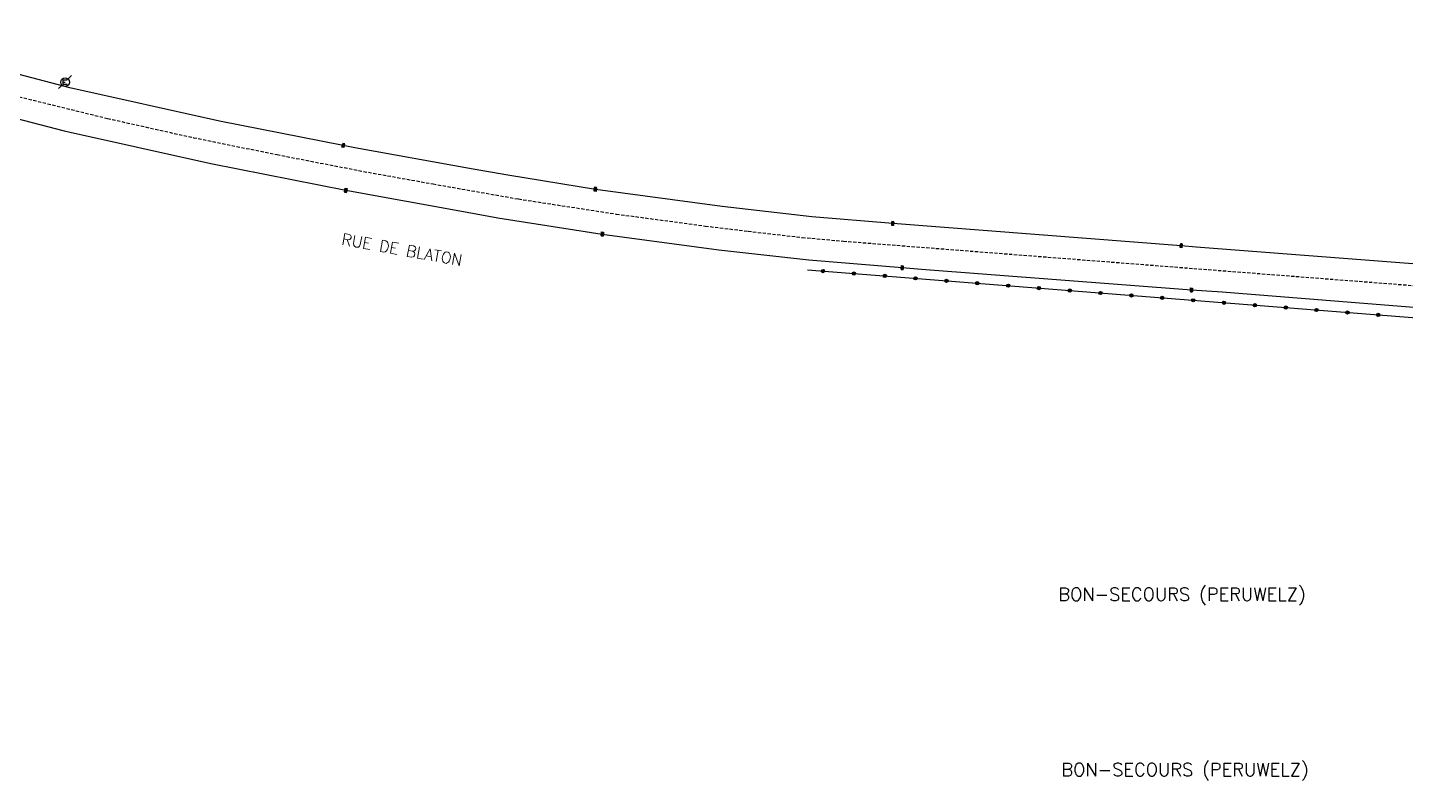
# Model space of a CAD drawing. Header units: millimetres. Extents: x 95999 to 97000, y 132000 to 133000.
# Drawn here: x 96288.8 to 96500.4, y 132734.9 to 132850.5 of the extents above; entities that cross this region are included whole.
import ezdxf
from ezdxf.enums import TextEntityAlignment as Align

# ---------------------------------------------------------------- set-up
doc = ezdxf.new("R2010")
doc.units = ezdxf.units.MM
doc.linetypes.add('DASHED', pattern=[0.75, 0.5, -0.25])
doc.layers.get('0').update_dxf_attribs({"linetype": 'CONTINUOUS'})
for name, color, linetype in [('W0001', 6, 'DASHED'), ('W0008', 7, 'CONTINUOUS'), ('W0322', 7, 'CONTINUOUS'), ('W0400', 7, 'CONTINUOUS'), ('W0471', 7, 'CONTINUOUS'), ('W0980', 7, 'CONTINUOUS'), ('W0989', 7, 'CONTINUOUS')]:
    doc.layers.add(name, color=color, linetype=linetype)
doc.styles.get("Standard").update_dxf_attribs({"font": 'romans.shx', "width": 0.85})

# ---------------------------------------------------------------- blocks, each defined once
blk = doc.blocks.new('T400')
for p, q in [((-0.15, 0.3), (0.15, 0.3)), ((-0.15, -0.25), (-0.15, 0.3)), ((-0.15, 0.15), (0.15, 0.15)), ((-0.15, 0), (0.15, 0)), ((0.15, 0.3), (0.15, -0.25)), ((-0.15, -0.15), (0.15, -0.15)), ((-0.15, -0.25), (-0.15, -0.3)), ((-0.15, -0.3), (0.15, -0.3)), ((0.15, -0.3), (0.15, -0.25))]:
    blk.add_line(p, q)
blk = doc.blocks.new('T471')
for p, q in [((-0.333334, 0.333334), (-0.333334, -0.333334)), ((-0.333334, 0.333334), (0.333334, 0.333334)), ((-0.333334, 0), (0, 0)), ((0.500001, 0.500001), (1.000002, 1.000002)), ((-0.500001, -0.500001), (-1.000002, -1.000002)), ((-0.333334, -0.333334), (0.333334, -0.333334))]:
    blk.add_line(p, q)
blk.add_ellipse((0, 0), major_axis=(0.471405, 0.471405), ratio=1, start_param=5.4977871438, end_param=11.780972451)
blk = doc.blocks.new('t322o')
at = {"color": 0, "linetype": 'Continuous'}
for radius in [0.25, 0.15]:
    blk.add_circle((0, 0), radius, dxfattribs=at)

msp = doc.modelspace()

# ---------------------------------------------------------------- linework, layer by layer
at = {"layer": 'W0001'}
msp.add_lwpolyline([(96285.36, 132840.42), (96301.12, 132836.54), (96314.32, 132833.59), (96327.15, 132830.99), (96340.43, 132828.41), (96351.1, 132826.49), (96364.21, 132824.18), (96379.22, 132821.87), (96392.9, 132820.03), (96399.46, 132819.23), (96407.77, 132818.28), (96414.09, 132817.71), (96467.86, 132813.52), (96530.3, 132808.67)], dxfattribs=at)
at = {"layer": 'W0008'}
for points in [[(96514.78, 132813.21), (96468.22, 132816.8), (96465.94, 132817), (96421.67, 132820.41), (96409.24, 132821.44), (96395.48, 132823.04), (96376.01, 132825.66), (96362.55, 132827.83), (96357.25, 132828.78), (96339.08, 132832.02), (96337.32, 132832.39), (96318.29, 132836.1), (96295.32, 132841.25), (96260.06, 132850.49)], [(96262.17, 132843.01), (96294.47, 132834.62), (96316.97, 132829.61), (96337.71, 132825.52), (96356.32, 132822.17), (96361.04, 132821.29), (96377.08, 132818.8), (96394.98, 132816.39), (96408.8, 132814.83), (96423.11, 132813.65), (96426.07, 132813.43), (96467.52, 132810.23), (96472.23, 132809.92), (96512.49, 132806.7)]]:
    msp.add_lwpolyline(points, dxfattribs=at)
at = {"layer": 'W0322'}
msp.add_lwpolyline([(96408.59, 132813.3), (96509.89, 132805.31), (96660.01, 132793.45), (96700.79, 132790.28), (96698.93, 132783.7)], dxfattribs=at)

# ---------------------------------------------------------------- block references
at = {"layer": 'W0322', "rotation": 355.4858015602296}
for p in [(96410.96, 132813.12), (96415.69, 132812.74), (96420.43, 132812.37), (96425.16, 132812), (96429.9, 132811.62), (96434.63, 132811.25), (96439.37, 132810.88), (96444.1, 132810.5), (96448.84, 132810.13), (96453.57, 132809.75), (96458.31, 132809.38), (96463.04, 132809.01), (96467.78, 132808.63), (96472.51, 132808.26), (96477.25, 132807.88), (96481.99, 132807.51), (96486.72, 132807.14), (96491.46, 132806.76), (96496.19, 132806.39)]:
    msp.add_blockref('t322o', p, dxfattribs=at)
at = {"layer": 'W0400'}
for p, rotation in [((96337.32, 132832.39), 168.2422677714412), ((96337.71, 132825.52), 349.7808961197331), ((96376.01, 132825.66), 172.3205341068315), ((96421.67, 132820.41), 175.595790104553), ((96377.08, 132818.8), 352.3275514094484), ((96465.94, 132817), 175.1377820014559), ((96423.11, 132813.65), 355.6359180822661), ((96467.52, 132810.23), 356.2329385293826)]:
    msp.add_blockref('T400', p, dxfattribs=dict(at, rotation=rotation))
at = {"layer": 'W0471'}
msp.add_blockref('T471', (96294.6, 132842.12), dxfattribs=at)

# ---------------------------------------------------------------- texts
at = {"layer": 'W0980'}
for p in [(96466.07, 132763.37), (96466.54, 132736.47)]:
    msp.add_text('BON-SECOURS (PERUWELZ)', height=2, dxfattribs=at).set_placement(p, align=Align.MIDDLE)
at = {"layer": 'W0989'}
msp.add_text('RUE DE BLATON', height=1.75, rotation=349.8331, dxfattribs=at).set_placement((96346.34, 132816.41), align=Align.MIDDLE)

doc.saveas('drawing.dxf')
